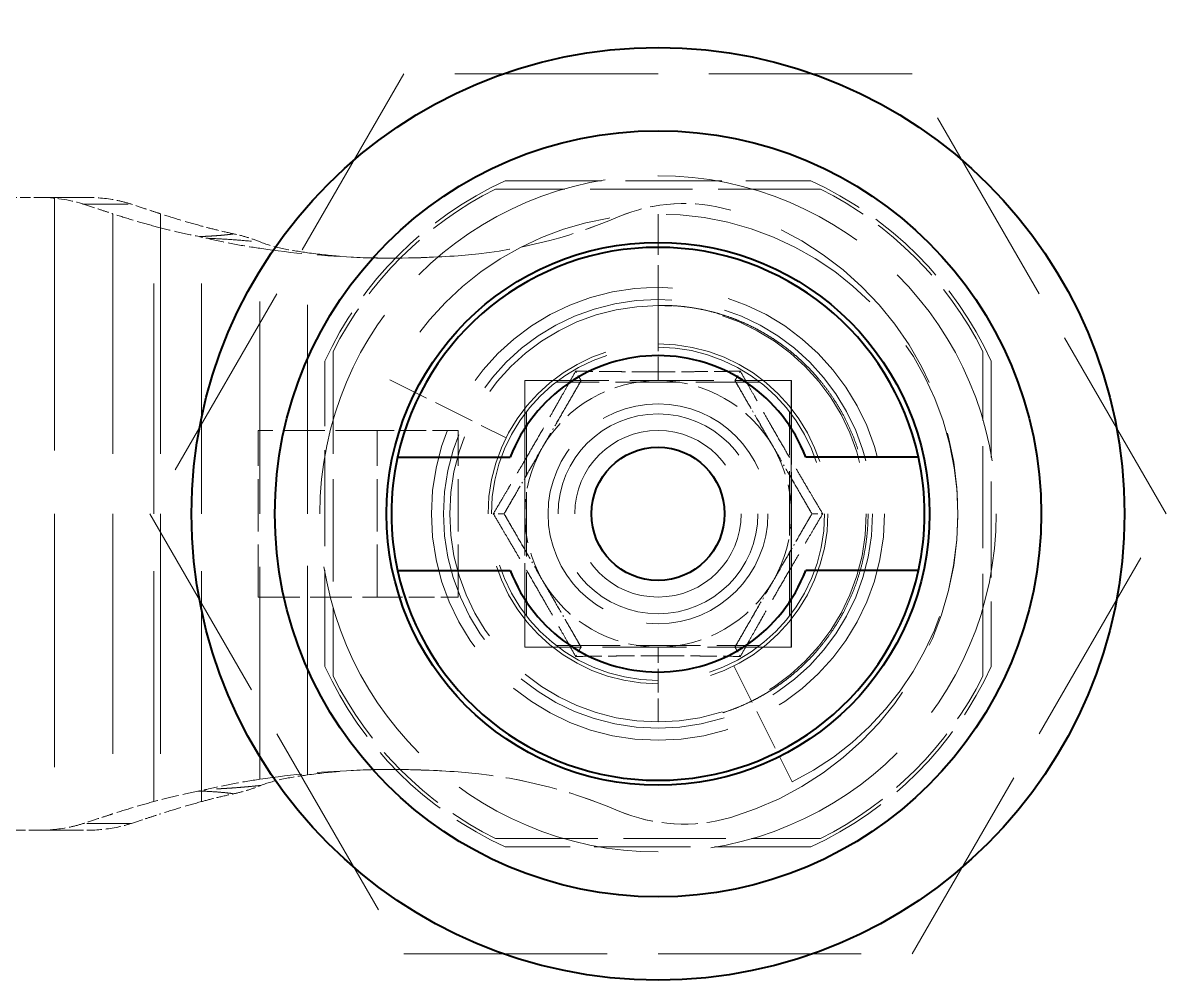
# Model space of a CAD drawing. Header units: millimetres. Extents: x 0 to 2523, y 0 to 1782.
# Drawn here: x 805.71 to 840.03, y 637.07 to 665.81 of the extents above; entities that cross this region are included whole.
import ezdxf

# ---------------------------------------------------------------- set-up
doc = ezdxf.new("R2010")
doc.units = ezdxf.units.MM
doc.header["$LTSCALE"] = 3
doc.linetypes.add('DASHED', pattern=[0.2067, 0.1654, -0.0413])
for name, color, linetype, lineweight in [('가려진 것(ISO)', 2, 'DASHED', 18), ('가려진 좁은 것(ISO)', 2, 'DASHED', 18), ('가시적인 것(ISO)', 3, 'Continuous', 40), ('기호(ISO)', 5, 'Continuous', 25)]:
    doc.layers.add(name, color=color, linetype=linetype, lineweight=lineweight)
doc.styles.add('치수 텍스트_PSTEK_POSCO', font='isocp.shx')
doc.dimstyles.new('치수_PSTEK_POSCO$7', dxfattribs={"dimscale": 3, "dimtxt": 2.5, "dimasz": 2.5, "dimexe": 1, "dimexo": 1.5, "dimgap": 1, "dimtad": 1, "dimrnd": 1e-08, "dimdsep": 46, "dimtxsty": '치수 텍스트_PSTEK_POSCO', "dimcen": 0.09, "dimdle": 10, "dimclrd": 7, "dimclre": 7, "dimclrt": 2, "dimadec": 1, "dimazin": 2, "dimtfac": 1, "dimtmove": 0, "dimatfit": 3, "dimfxl": 0, "dimtolj": 1, "dimlwd": -1, "dimlwe": -1, "dimarcsym": 0})

msp = doc.modelspace()

# ---------------------------------------------------------------- linework, layer by layer
at = {"layer": '가려진 것(ISO)', "ltscale": 12.296404}
for p, q in [((817.1516, 664.2737), (809.5266, 651.0669)), ((832.4016, 664.2737), (817.1516, 664.2737)), ((840.0266, 651.0669), (832.4016, 664.2737)), ((809.5266, 651.0669), (817.1516, 637.86)), ((832.4016, 637.86), (840.0266, 651.0669)), ((817.1516, 637.86), (832.4016, 637.86))]:
    msp.add_line(p, q, dxfattribs=at)
at = {"layer": '가려진 것(ISO)', "ltscale": 5.818844}
for p, q in [((820.194, 661.0669), (829.3591, 661.0669)), ((814.7766, 646.4843), (814.7766, 655.6494)), ((834.7766, 655.6494), (834.7766, 646.4843)), ((829.3591, 641.0669), (820.194, 641.0669))]:
    msp.add_line(p, q, dxfattribs=at)
at = {"layer": '가려진 것(ISO)', "ltscale": 0.617843}
for p, q in [((805.2306, 660.5669), (806.1978, 660.5669)), ((806.1978, 641.5669), (805.2306, 641.5669))]:
    msp.add_line(p, q, dxfattribs=at)
at = {"layer": '가려진 것(ISO)', "ltscale": 2.698401}
for p, q in [((807.633, 660.5669), (806.1978, 660.5669)), ((806.1978, 641.5669), (807.633, 641.5669))]:
    msp.add_line(p, q, dxfattribs=at)
at = {"layer": '가려진 것(ISO)', "ltscale": 6.187803}
for p, q in [((829.6497, 660.8169), (819.9034, 660.8169)), ((815.0266, 655.94), (815.0266, 646.1937)), ((834.5266, 646.1937), (834.5266, 655.94)), ((819.9034, 641.3169), (829.6497, 641.3169))]:
    msp.add_line(p, q, dxfattribs=at)
at = {"layer": '가려진 것(ISO)', "ltscale": 2.539495}
for p, q in [((825.5481, 660.3835), (825.5498, 660.3835)), ((820.7766, 655.0669), (820.7783, 655.0669)), ((820.7766, 647.0669), (820.7783, 647.0669)), ((825.5481, 641.7502), (825.5498, 641.7502))]:
    msp.add_line(p, q, dxfattribs=at)
at = {"layer": '가려진 것(ISO)', "ltscale": 2.476006}
for p, q in [((816.7261, 655.0906), (820.2146, 653.347)), ((827.0567, 646.5049), (828.8003, 643.0164))]:
    msp.add_line(p, q, dxfattribs=at)
at = {"layer": '가려진 것(ISO)', "ltscale": 5.079091}
for p, q in [((820.7766, 647.0669), (820.7766, 655.0669)), ((820.7783, 647.0669), (820.7783, 655.0669)), ((828.7766, 655.0669), (828.7766, 647.0669)), ((828.7783, 655.0669), (828.7783, 647.0669))]:
    msp.add_line(p, q, dxfattribs=at)
at = {"layer": '가려진 것(ISO)', "ltscale": 5.079092}
for p, q in [((820.7783, 655.0669), (828.7783, 655.0669)), ((828.7783, 647.0669), (820.7783, 647.0669))]:
    msp.add_line(p, q, dxfattribs=at)
at = {"layer": '가려진 것(ISO)', "ltscale": 3.892509}
for p, q in [((827.8421, 655.0169), (821.711, 655.0169)), ((820.8266, 654.1324), (820.8266, 648.0013)), ((828.7266, 648.0013), (828.7266, 654.1324)), ((821.711, 647.1169), (827.8421, 647.1169))]:
    msp.add_line(p, q, dxfattribs=at)
at = {"layer": '가려진 것(ISO)', "ltscale": 3.174394}
for p, q in [((812.7783, 648.5669), (812.7783, 653.5669)), ((818.7783, 648.5669), (818.7783, 653.5669)), ((818.7789, 648.5669), (818.7789, 653.5669))]:
    msp.add_line(p, q, dxfattribs=at)
at = {"layer": '가려진 것(ISO)', "ltscale": 2.520347}
for p, q in [((816.344, 653.5669), (812.7783, 653.5669)), ((812.7783, 648.5669), (816.344, 648.5669))]:
    msp.add_line(p, q, dxfattribs=at)
at = {"layer": '가려진 것(ISO)', "ltscale": 1.545837}
for p, q in [((818.7789, 653.5669), (816.344, 653.5669)), ((816.344, 648.5669), (818.7789, 648.5669))]:
    msp.add_line(p, q, dxfattribs=at)
at = {"layer": '가려진 것(ISO)', "ltscale": 12.855655}
msp.add_circle((824.7766, 651.0669), 10.15, dxfattribs=at)
at = {"layer": '가려진 것(ISO)', "ltscale": 13.780249}
msp.add_circle((824.7766, 651.0669), 6.8, dxfattribs=at)
at = {"layer": '가려진 것(ISO)', "ltscale": 12.918983}
msp.add_circle((824.7766, 651.0669), 5.1, dxfattribs=at)
at = {"layer": '가려진 것(ISO)', "ltscale": 12.665669}
for radius in [5, 2.5]:
    msp.add_circle((824.7766, 651.0669), radius, dxfattribs=at)
at = {"layer": '가려진 것(ISO)', "ltscale": 15.198803}
msp.add_circle((824.7766, 651.0669), 3, dxfattribs=at)
at = {"layer": '가려진 것(ISO)', "ltscale": 4.968216}
for start, end in [(114.61998, 155.38002), (24.61998, 65.38002), (204.61998, 245.38002), (294.61998, 335.38002)]:
    msp.add_arc((824.7766, 651.0669), 11, start, end, dxfattribs=at)
at = {"layer": '가려진 것(ISO)', "ltscale": 4.455295}
for start, end in [(116.55631, 153.44369), (26.55631, 63.44369), (206.55631, 243.44369), (296.55631, 333.44369)]:
    msp.add_arc((824.7766, 651.0669), 10.9, start, end, dxfattribs=at)
at = {"layer": '가려진 것(ISO)', "ltscale": 13.73512}
msp.add_arc((824.7766, 651.0669), 9, 296.55631, 153.44369, dxfattribs=at)
at = {"layer": '가려진 것(ISO)', "ltscale": 2.659358}
for start, end in [(90, 150), (30, 90), (150, 210), (330, 30), (210, 270), (270, 330)]:
    msp.add_arc((824.7766, 651.0669), 4, start, end, dxfattribs=at)
at = {"layer": '가려진 것(ISO)', "ltscale": 2.19112}
for centre, major_axis, start_param, end_param in [((825.5481, 655.3835), (-1.9645, 4.5979), 5.5929275, 6.2831853), ((825.5498, 655.3835), (1.4128, 4.7962), 0, 0.6902579), ((825.5481, 646.7502), (1.4128, -4.7962), 5.5929273, 6.2831853), ((825.5498, 646.7502), (-1.9645, -4.5979), 0, 0.690258)]:
    msp.add_ellipse(centre, major_axis=major_axis, ratio=0.9999999, start_param=start_param, end_param=end_param, dxfattribs=at)
at = {"layer": '가려진 것(ISO)', "ltscale": 13.117392}
for centre, major_axis, start_param, end_param in [((824.2766, 651.0669), (0, 9.5), 3.4280583, 5.9967197), ((824.2783, 651.0669), (0, -9.5), 0.2864657, 2.8551271)]:
    msp.add_ellipse(centre, major_axis=major_axis, ratio=0.9999999, start_param=start_param, end_param=end_param, dxfattribs=at)
at = {"layer": '가려진 것(ISO)', "ltscale": 3.154497}
for centre, major_axis, start_param, end_param in [((817.6899, 673.775), (0, -15), 0.0725483, 0.4037923), ((817.6916, 673.775), (0, -15), 0.0725482, 0.4037922), ((817.6899, 628.3587), (0, 15), 5.879393, 6.210637), ((817.6916, 628.3587), (0, 15), 5.879393, 6.2106371)]:
    msp.add_ellipse(centre, major_axis=major_axis, ratio=0.9999999, start_param=start_param, end_param=end_param, dxfattribs=at)
at = {"layer": '가려진 것(ISO)', "ltscale": 0.917555}
msp.add_open_spline([(806.1978, 660.5669), (806.6603, 660.5655), (807.1064, 660.4979), (807.5071, 660.3711), (807.5231, 660.3659), (807.539, 660.3607)], degree=3, knots=[-2.32675333, -2.32675333, -2.32675333, -2.32675333, -2.19233301, -2.19233301, -2.18674205, -2.18674205, -2.18674205, -2.18674205], dxfattribs=at)
at = {"layer": '가려진 것(ISO)', "ltscale": 0.917635}
for points, knots in [([(808.9742, 660.3607), (808.8435, 660.4035), (808.7083, 660.4407), (808.2694, 660.5351), (807.9512, 660.5654), (807.633, 660.5669)], [-2.39231706, -2.39231706, -2.39231706, -2.39231706, -2.3486929, -2.3486929, -2.25464695, -2.25464695, -2.25464695, -2.25464695]), ([(807.633, 641.5669), (807.9512, 641.5683), (808.2694, 641.5986), (808.7083, 641.693), (808.8435, 641.7303), (808.9742, 641.773)], [-3.84910613, -3.84910613, -3.84910613, -3.84910613, -3.75506018, -3.75506018, -3.71143601, -3.71143601, -3.71143601, -3.71143601])]:
    msp.add_open_spline(points, degree=3, knots=knots, dxfattribs=at)
at = {"layer": '가려진 것(ISO)', "ltscale": 0.690815}
for points, knots in [([(807.539, 660.3607), (807.6991, 660.3077), (807.8522, 660.2573), (807.998, 660.2096), (808.1153, 660.1711), (808.2279, 660.1344), (808.3356, 660.0994), (808.3617, 660.0909), (808.3875, 660.0825), (808.413, 660.0742)], [0, 0, 0, 0, 0.5, 0.5, 0.5, 0.9025059, 0.9025059, 0.9025059, 1, 1, 1, 1]), ([(808.413, 642.0595), (808.3875, 642.0512), (808.3617, 642.0428), (808.3356, 642.0343), (808.2279, 641.9993), (808.1153, 641.9626), (807.998, 641.9241), (807.8522, 641.8764), (807.6991, 641.826), (807.539, 641.7731)], [0, 0, 0, 0, 0.0974908, 0.0974908, 0.0974908, 0.5, 0.5, 0.5, 1, 1, 1, 1])]:
    msp.add_open_spline(points, degree=3, knots=knots, dxfattribs=at)
at = {"layer": '가려진 것(ISO)', "ltscale": 0.690919}
for points, knots in [([(809.8483, 660.0742), (809.8224, 660.0826), (809.7963, 660.0911), (809.7698, 660.0997), (809.6624, 660.1347), (809.5501, 660.1713), (809.4332, 660.2096), (809.2874, 660.2573), (809.1342, 660.3077), (808.9742, 660.3607)], [0, 0, 0, 0, 0.0988299, 0.0988299, 0.0988299, 0.5, 0.5, 0.5, 1, 1, 1, 1]), ([(808.9742, 641.773), (809.1344, 641.8261), (809.2875, 641.8764), (809.4333, 641.9242), (809.5503, 641.9625), (809.6625, 641.999), (809.7698, 642.034), (809.7963, 642.0426), (809.8224, 642.0511), (809.8483, 642.0595)], [0, 0, 0, 0, 0.5, 0.5, 0.5, 0.9010945, 0.9010945, 0.9010945, 1, 1, 1, 1])]:
    msp.add_open_spline(points, degree=3, knots=knots, dxfattribs=at)
at = {"layer": '가려진 것(ISO)', "ltscale": 1.037947}
for points, knots in [([(809.6422, 659.7063), (809.4365, 659.7627), (809.2311, 659.8215), (808.8214, 659.9441), (808.6169, 660.0079), (808.413, 660.0742)], [-0.16348834, -0.16348834, -0.16348834, -0.16348834, -0.08174464, -0.08174464, -0.000001, -0.000001, -0.000001, -0.000001]), ([(811.0775, 659.7063), (810.8718, 659.7626), (810.6664, 659.8215), (810.2567, 659.9441), (810.0522, 660.0079), (809.8483, 660.0742)], [-0.16348865, -0.16348865, -0.16348865, -0.16348865, -0.08174478, -0.08174478, -0.000001, -0.000001, -0.000001, -0.000001]), ([(809.6422, 642.4274), (809.4365, 642.3711), (809.2311, 642.3123), (808.8214, 642.1896), (808.6169, 642.1258), (808.413, 642.0595)], [-0.16348834, -0.16348834, -0.16348834, -0.16348834, -0.08174464, -0.08174464, -0.000001, -0.000001, -0.000001, -0.000001]), ([(811.0775, 642.4274), (810.8718, 642.3711), (810.6664, 642.3123), (810.2567, 642.1896), (810.0522, 642.1258), (809.8483, 642.0595)], [-0.16348865, -0.16348865, -0.16348865, -0.16348865, -0.08174478, -0.08174478, -0.000001, -0.000001, -0.000001, -0.000001])]:
    msp.add_open_spline(points, degree=3, knots=knots, dxfattribs=at)
at = {"layer": '가려진 것(ISO)', "ltscale": 1.033177}
for points, knots in [([(809.6422, 659.7063), (809.8444, 659.651), (810.0596, 659.5966), (810.5183, 659.4901), (810.7616, 659.4382), (811.0137, 659.389)], [-0.16282276, -0.16282276, -0.16282276, -0.16282276, -0.08246392, -0.08246392, -0.000001, -0.000001, -0.000001, -0.000001]), ([(811.0137, 642.7447), (810.7616, 642.6955), (810.5183, 642.6436), (810.0597, 642.5371), (809.8444, 642.4827), (809.6422, 642.4274)], [0.000001, 0.000001, 0.000001, 0.000001, 0.08245258, 0.08245258, 0.16282276, 0.16282276, 0.16282276, 0.16282276])]:
    msp.add_open_spline(points, degree=3, knots=knots, dxfattribs=at)
at = {"layer": '가려진 것(ISO)', "ltscale": 0.746982}
msp.add_open_spline([(812.0436, 659.4721), (811.8661, 659.5103), (811.6965, 659.5491), (811.5353, 659.5883), (811.3741, 659.6275), (811.2214, 659.667), (811.0775, 659.7063)], degree=3, knots=[0, 0, 0, 0, 0.5, 0.5, 0.5, 1, 1, 1, 1], dxfattribs=at)
at = {"layer": '가려진 것(ISO)', "ltscale": 0.156232}
for points, knots in [([(811.0137, 659.389), (811.0514, 659.3817), (811.0891, 659.3738), (811.1647, 659.3571), (811.2026, 659.3483), (811.2405, 659.339)], [0.000001, 0.000001, 0.000001, 0.000001, 0.012313333, 0.012313333, 0.024625639, 0.024625639, 0.024625639, 0.024625639]), ([(811.2405, 642.7947), (811.2026, 642.7854), (811.1647, 642.7766), (811.0891, 642.7599), (811.0514, 642.7521), (811.0137, 642.7447)], [0.000001, 0.000001, 0.000001, 0.000001, 0.01231331, 0.01231331, 0.024625646, 0.024625646, 0.024625646, 0.024625646])]:
    msp.add_open_spline(points, degree=3, knots=knots, dxfattribs=at)
at = {"layer": '가려진 것(ISO)', "ltscale": 1.041271}
for points, knots in [([(811.2405, 659.339), (811.4933, 659.2768), (811.754, 659.2217), (812.2849, 659.1219), (812.5542, 659.0773), (812.8246, 659.0372)], [-0.16423316, -0.16423316, -0.16423316, -0.16423316, -0.08209167, -0.08209167, -0.00008865, -0.00008865, -0.00008865, -0.00008865]), ([(812.8246, 643.0965), (812.5543, 643.0564), (812.2851, 643.0119), (811.7542, 642.912), (811.4934, 642.8569), (811.2405, 642.7947)], [0.00008865, 0.00008865, 0.00008865, 0.00008865, 0.0820562, 0.0820562, 0.16423317, 0.16423317, 0.16423317, 0.16423317])]:
    msp.add_open_spline(points, degree=3, knots=knots, dxfattribs=at)
at = {"layer": '가려진 것(ISO)', "ltscale": 0.580682}
msp.add_open_spline([(812.8611, 659.2206), (812.7239, 659.2759), (812.5866, 659.3244), (812.4501, 659.3662), (812.3136, 659.4081), (812.1779, 659.4433), (812.0436, 659.4721)], degree=3, knots=[0, 0, 0, 0, 0.5, 0.5, 0.5, 1, 1, 1, 1], dxfattribs=at)
at = {"layer": '가려진 것(ISO)', "ltscale": 0.923971}
for points, knots in [([(814.2599, 658.9047), (814.0035, 658.9399), (813.7476, 658.9807), (813.2611, 659.0855), (813.0468, 659.1457), (812.8611, 659.2206)], [0.000001, 0.000001, 0.000001, 0.000001, 0.07765173, 0.07765173, 0.15274647, 0.15274647, 0.15274647, 0.15274647]), ([(812.8611, 642.9132), (813.0445, 642.9871), (813.2558, 643.0467), (813.7415, 643.1521), (814.0004, 643.1934), (814.2599, 643.229)], [-0.15257167, -0.15257167, -0.15257167, -0.15257167, -0.07857682, -0.07857682, -0.000001, -0.000001, -0.000001, -0.000001])]:
    msp.add_open_spline(points, degree=3, knots=knots, dxfattribs=at)
at = {"layer": '가려진 것(ISO)', "ltscale": 3.790577}
for points in [[(818.7789, 658.8145), (817.7864, 658.7424), (816.7906, 658.7248), (814.8009, 658.7992), (813.809, 658.8911), (812.8246, 659.0372)], [(818.7789, 643.3192), (817.7864, 643.3914), (816.7906, 643.4089), (814.8009, 643.3345), (813.809, 643.2426), (812.8246, 643.0965)]]:
    msp.add_open_spline(points, degree=3, knots=[-0.59728772, -0.59728772, -0.59728772, -0.59728772, -0.29865558, -0.29865558, -0.00008864, -0.00008864, -0.00008864, -0.00008864], dxfattribs=at)
at = {"layer": '가려진 것(ISO)', "ltscale": 2.873697}
for points in [[(818.7772, 658.8145), (818.1292, 658.7674), (817.4339, 658.7468), (816.8485, 658.7431), (816.263, 658.7394), (815.7874, 658.7527), (815.2365, 658.7981), (814.9221, 658.824), (814.5833, 658.8604), (814.2599, 658.9047)], [(818.7772, 643.3192), (818.1292, 643.3663), (817.4339, 643.3869), (816.8485, 643.3906), (816.263, 643.3943), (815.7874, 643.381), (815.2365, 643.3356), (814.9221, 643.3097), (814.5833, 643.2733), (814.2599, 643.229)]]:
    msp.add_open_spline(points, degree=3, knots=[0, 0, 0, 0, 0.3890197, 0.3890197, 0.3890197, 0.7780394, 0.7780394, 0.7780394, 1, 1, 1, 1], dxfattribs=at)
at = {"layer": '가려진 것(ISO)', "ltscale": 2.94755}
for points in [[(822.4672, 655.0668), (822.3885, 654.9306), (822.3049, 654.7859), (822.2155, 654.6309), (822.126, 654.476), (822.0307, 654.3108), (821.932, 654.14), (821.8334, 653.9691), (821.7314, 653.7925), (821.6276, 653.6127), (821.5238, 653.4329), (821.4181, 653.2499), (821.3125, 653.0669), (821.2068, 652.8838), (821.1011, 652.7008), (820.9973, 652.521), (820.8935, 652.3412), (820.7916, 652.1646), (820.6929, 651.9938), (820.5943, 651.8229), (820.4989, 651.6578), (820.4095, 651.5028), (820.32, 651.3479), (820.2364, 651.2031), (820.1578, 651.0669)], [(827.086, 647.0669), (827.1646, 647.2031), (827.2482, 647.3479), (827.3377, 647.5028), (827.4271, 647.6578), (827.5225, 647.8229), (827.6211, 647.9938), (827.7198, 648.1646), (827.8217, 648.3412), (827.9255, 648.521), (828.0293, 648.7008), (828.135, 648.8838), (828.2407, 649.0669), (828.3463, 649.2499), (828.452, 649.4329), (828.5558, 649.6127), (828.6596, 649.7925), (828.7616, 649.9691), (828.8602, 650.14), (828.9589, 650.3108), (829.0542, 650.476), (829.1437, 650.6309), (829.2331, 650.7859), (829.3167, 650.9306), (829.3953, 651.0668)]]:
    msp.add_open_spline(points, degree=3, knots=[0, 0, 0, 0, 0.125, 0.125, 0.125, 0.25, 0.25, 0.25, 0.375, 0.375, 0.375, 0.5, 0.5, 0.5, 0.625, 0.625, 0.625, 0.75, 0.75, 0.75, 0.875, 0.875, 0.875, 1, 1, 1, 1], dxfattribs=at)
at = {"layer": '가려진 것(ISO)', "ltscale": 0.319888}
for points in [[(822.4672, 655.0669), (822.3843, 654.9234), (822.3013, 654.7796), (822.2181, 654.6355)], [(827.086, 647.0669), (827.1688, 647.2103), (827.2518, 647.3541), (827.335, 647.4982)]]:
    msp.add_open_spline(points, degree=3, dxfattribs=at)
at = {"layer": '가려진 것(ISO)', "ltscale": 0.356764}
for points in [[(822.4672, 655.0669), (822.4672, 655.0668), (822.4637, 655.0728), (822.4502, 655.0962), (822.4397, 655.1144), (822.4114, 655.1635), (822.3929, 655.1955), (822.352, 655.2664), (822.3296, 655.3051), (822.3056, 655.3466), (822.3051, 655.3475), (822.3047, 655.3483)], [(827.086, 647.0669), (827.086, 647.0669), (827.0894, 647.0609), (827.1029, 647.0375), (827.1134, 647.0193), (827.1417, 646.9703), (827.1602, 646.9382), (827.2012, 646.8673), (827.2235, 646.8286), (827.2475, 646.7871), (827.248, 646.7862), (827.2485, 646.7854)]]:
    msp.add_open_spline(points, degree=3, knots=[0.000007253, 0.000007253, 0.000007253, 0.000007253, 0.012182988, 0.012182988, 0.025541036, 0.025541036, 0.040859243, 0.040859243, 0.055840117, 0.055840117, 0.056151409, 0.056151409, 0.056151409, 0.056151409], dxfattribs=at)
at = {"layer": '가려진 것(ISO)', "ltscale": 0.356759}
for points, knots in [([(827.086, 655.0669), (827.086, 655.0668), (827.0894, 655.0728), (827.1029, 655.0962), (827.1134, 655.1144), (827.1417, 655.1635), (827.1602, 655.1955), (827.2012, 655.2664), (827.2235, 655.3051), (827.2475, 655.3466), (827.248, 655.3475), (827.2485, 655.3483)], [-0.056046369, -0.056046369, -0.056046369, -0.056046369, -0.043826559, -0.043826559, -0.030415995, -0.030415995, -0.015038694, -0.015038694, 0, 0, 0.000312487, 0.000312487, 0.000312487, 0.000312487]), ([(822.4672, 647.0669), (822.4672, 647.0669), (822.4637, 647.0609), (822.4502, 647.0376), (822.4397, 647.0193), (822.4114, 646.9703), (822.3929, 646.9382), (822.352, 646.8673), (822.3296, 646.8286), (822.3056, 646.7871), (822.3051, 646.7862), (822.3047, 646.7854)], [-0.056046371, -0.056046371, -0.056046371, -0.056046371, -0.043826559, -0.043826559, -0.030415995, -0.030415995, -0.015038694, -0.015038694, 0, 0, 0.000312487, 0.000312487, 0.000312487, 0.000312487])]:
    msp.add_open_spline(points, degree=3, knots=knots, dxfattribs=at)
at = {"layer": '가려진 것(ISO)', "ltscale": 0.319816}
for points in [[(827.335, 654.6356), (827.2518, 654.7797), (827.1688, 654.9234), (827.086, 655.0669)], [(822.2182, 647.4981), (822.3014, 647.354), (822.3844, 647.2103), (822.4672, 647.0669)]]:
    msp.add_open_spline(points, degree=3, dxfattribs=at)
at = {"layer": '가려진 것(ISO)', "ltscale": 2.947551}
for points in [[(829.3953, 651.0669), (829.3167, 651.2031), (829.2331, 651.3479), (829.1437, 651.5028), (829.0542, 651.6578), (828.9589, 651.8229), (828.8602, 651.9938), (828.7616, 652.1646), (828.6596, 652.3412), (828.5558, 652.521), (828.452, 652.7008), (828.3463, 652.8838), (828.2407, 653.0669), (828.135, 653.2499), (828.0293, 653.4329), (827.9255, 653.6127), (827.8217, 653.7925), (827.7198, 653.9691), (827.6211, 654.14), (827.5225, 654.3108), (827.4271, 654.476), (827.3377, 654.6309), (827.2482, 654.7859), (827.1646, 654.9306), (827.086, 655.0668)], [(820.1578, 651.0668), (820.2364, 650.9306), (820.32, 650.7859), (820.4095, 650.6309), (820.4989, 650.476), (820.5943, 650.3108), (820.6929, 650.14), (820.7916, 649.9691), (820.8935, 649.7925), (820.9973, 649.6127), (821.1011, 649.4329), (821.2068, 649.2499), (821.3125, 649.0669), (821.4181, 648.8838), (821.5238, 648.7008), (821.6276, 648.521), (821.7314, 648.3412), (821.8334, 648.1646), (821.932, 647.9938), (822.0307, 647.8229), (822.126, 647.6578), (822.2155, 647.5028), (822.3049, 647.3479), (822.3885, 647.2031), (822.4672, 647.0669)]]:
    msp.add_open_spline(points, degree=3, knots=[0, 0, 0, 0, 0.125, 0.125, 0.125, 0.25, 0.25, 0.25, 0.375, 0.375, 0.375, 0.5, 0.5, 0.5, 0.625, 0.625, 0.625, 0.75, 0.75, 0.75, 0.875, 0.875, 0.875, 1, 1, 1, 1], dxfattribs=at)
at = {"layer": '가려진 것(ISO)', "ltscale": 0.413316}
for points in [[(821.9399, 654.1537), (821.832, 653.9667), (821.7237, 653.7791), (821.6153, 653.5914)], [(827.6132, 647.98), (827.7212, 648.1671), (827.8294, 648.3546), (827.9378, 648.5423)]]:
    msp.add_open_spline(points, degree=3, dxfattribs=at)
at = {"layer": '가려진 것(ISO)', "ltscale": 0.413627}
for points in [[(827.9379, 653.5912), (827.8295, 653.7791), (827.7211, 653.9668), (827.613, 654.1539)], [(821.6152, 648.5425), (821.7237, 648.3546), (821.832, 648.1669), (821.9401, 647.9798)]]:
    msp.add_open_spline(points, degree=3, dxfattribs=at)
at = {"layer": '가려진 것(ISO)', "ltscale": 0.410559}
for points in [[(821.0087, 652.5407), (820.901, 652.3542), (820.7935, 652.1679), (820.6862, 651.9821)], [(828.5445, 649.5931), (828.6521, 649.7795), (828.7597, 649.9658), (828.8669, 650.1516)]]:
    msp.add_open_spline(points, degree=3, dxfattribs=at)
at = {"layer": '가려진 것(ISO)', "ltscale": 0.41055}
for points in [[(828.8669, 651.9821), (828.7597, 652.1679), (828.6521, 652.3542), (828.5445, 652.5407)], [(820.6862, 650.1516), (820.7935, 649.9658), (820.901, 649.7795), (821.0087, 649.5931)]]:
    msp.add_open_spline(points, degree=3, dxfattribs=at)
at = {"layer": '가려진 것(ISO)', "ltscale": 0.320456}
for points in [[(820.4073, 651.499), (820.3239, 651.3546), (820.2407, 651.2106), (820.1578, 651.0669)], [(829.3954, 651.0669), (829.3124, 651.2106), (829.2292, 651.3546), (829.1459, 651.499)], [(820.1578, 651.0669), (820.2407, 650.9232), (820.3239, 650.7791), (820.4073, 650.6347)], [(829.1459, 650.6347), (829.2292, 650.7791), (829.3124, 650.9232), (829.3954, 651.0669)]]:
    msp.add_open_spline(points, degree=3, dxfattribs=at)
at = {"layer": '가려진 것(ISO)', "ltscale": 0.356819}
for points, knots in [([(820.1578, 651.0669), (820.1578, 651.0669), (820.1509, 651.0669), (820.124, 651.0669), (820.1029, 651.0669), (820.0462, 651.0669), (820.0093, 651.0669), (819.9274, 651.0669), (819.8827, 651.0669), (819.8347, 651.0669), (819.8337, 651.0669), (819.8327, 651.0669)], [-0.056055776, -0.056055776, -0.056055776, -0.056055776, -0.043849048, -0.043849048, -0.030415241, -0.030415241, -0.015046721, -0.015046721, 0, 0, 0.000314742, 0.000314742, 0.000314742, 0.000314742]), ([(829.3954, 651.0669), (829.3953, 651.0669), (829.4022, 651.0669), (829.4291, 651.0669), (829.4503, 651.0669), (829.5069, 651.0669), (829.5439, 651.0669), (829.6257, 651.0669), (829.6704, 651.0669), (829.7184, 651.0669), (829.7194, 651.0669), (829.7204, 651.0669)], [-0.056055727, -0.056055727, -0.056055727, -0.056055727, -0.043846592, -0.043846592, -0.030415241, -0.030415241, -0.015046721, -0.015046721, 0, 0, 0.000314742, 0.000314742, 0.000314742, 0.000314742])]:
    msp.add_open_spline(points, degree=3, knots=knots, dxfattribs=at)
at = {"layer": '가려진 것(ISO)', "ltscale": 0.580681}
msp.add_open_spline([(812.0436, 642.6616), (812.1774, 642.6903), (812.3129, 642.7254), (812.4493, 642.7673), (812.5858, 642.8091), (812.7233, 642.8576), (812.8611, 642.9132)], degree=3, knots=[0, 0, 0, 0, 0.5, 0.5, 0.5, 1, 1, 1, 1], dxfattribs=at)
at = {"layer": '가려진 것(ISO)', "ltscale": 0.746983}
msp.add_open_spline([(811.0775, 642.4274), (811.2213, 642.4667), (811.374, 642.5062), (811.5352, 642.5454), (811.6963, 642.5846), (811.866, 642.6234), (812.0436, 642.6616)], degree=3, knots=[0, 0, 0, 0, 0.5, 0.5, 0.5, 1, 1, 1, 1], dxfattribs=at)
at = {"layer": '가려진 것(ISO)', "ltscale": 0.917664}
msp.add_open_spline([(807.539, 641.7731), (807.4083, 641.7303), (807.2731, 641.693), (806.8342, 641.5986), (806.5159, 641.5683), (806.1978, 641.5669)], degree=3, knots=[3.71149206, 3.71149206, 3.71149206, 3.71149206, 3.75511823, 3.75511823, 3.84916664, 3.84916664, 3.84916664, 3.84916664], dxfattribs=at)
at = {"layer": '가려진 좁은 것(ISO)', "ltscale": 15.320109}
msp.add_line((806.6659, 660.5669), (806.6659, 641.5669), dxfattribs=at)
at = {"layer": '가려진 좁은 것(ISO)', "ltscale": 2.698427}
for p, q in [((807.539, 660.3607), (808.9742, 660.3607)), ((808.9742, 641.773), (807.539, 641.7731))]:
    msp.add_line(p, q, dxfattribs=at)
at = {"layer": '가려진 좁은 것(ISO)', "ltscale": 2.539495}
for p, q in [((826.9609, 660.1797), (826.9626, 660.1797)), ((823.5836, 659.9814), (823.5853, 659.9814)), ((818.7789, 658.8145), (818.7772, 658.8145)), ((818.7789, 643.3192), (818.7772, 643.3192)), ((823.5836, 642.1524), (823.5853, 642.1524)), ((826.9609, 641.954), (826.9626, 641.954))]:
    msp.add_line(p, q, dxfattribs=at)
at = {"layer": '가려진 좁은 것(ISO)', "ltscale": 14.52563}
msp.add_line((808.413, 660.0742), (808.413, 642.0595), dxfattribs=at)
at = {"layer": '가려진 좁은 것(ISO)', "ltscale": 14.525633}
msp.add_line((809.8483, 660.0742), (809.8483, 642.0595), dxfattribs=at)
at = {"layer": '가려진 좁은 것(ISO)', "ltscale": 2.476006}
msp.add_line((824.7774, 660.0669), (824.7774, 656.1669), dxfattribs=at)
at = {"layer": '가려진 좁은 것(ISO)', "ltscale": 13.932405}
msp.add_line((809.6422, 642.4274), (809.6422, 659.7063), dxfattribs=at)
at = {"layer": '가려진 좁은 것(ISO)', "ltscale": 13.932404}
msp.add_line((811.0775, 642.4274), (811.0775, 659.7063), dxfattribs=at)
at = {"layer": '가려진 좁은 것(ISO)', "ltscale": 12.853303}
msp.add_line((812.8246, 643.0965), (812.8246, 659.0372), dxfattribs=at)
at = {"layer": '가려진 좁은 것(ISO)', "ltscale": 12.639679}
msp.add_line((814.2599, 643.229), (814.2599, 658.9047), dxfattribs=at)
at = {"layer": '가려진 좁은 것(ISO)', "ltscale": 1.428422}
for p, q in [((824.7766, 655.0669), (824.7766, 657.3169)), ((824.7766, 644.8169), (824.7766, 647.0669))]:
    msp.add_line(p, q, dxfattribs=at)
at = {"layer": '가려진 좁은 것(ISO)', "ltscale": 0.31017}
for p, q in [((824.7766, 655.3301), (824.7766, 655.0669)), ((824.7766, 646.8037), (824.7766, 647.0669))]:
    msp.add_line(p, q, dxfattribs=at)
at = {"layer": '가려진 좁은 것(ISO)', "ltscale": 5.079091}
msp.add_line((828.7766, 647.0669), (828.7766, 655.0669), dxfattribs=at)
at = {"layer": '가려진 좁은 것(ISO)', "ltscale": 0.12796}
for p, q in [((820.7783, 654.0691), (820.7782, 654.069)), ((820.7782, 648.0647), (820.7783, 648.0646))]:
    msp.add_line(p, q, dxfattribs=at)
at = {"layer": '가려진 좁은 것(ISO)', "ltscale": 3.812028}
msp.add_line((820.7782, 654.069), (820.7782, 648.0647), dxfattribs=at)
at = {"layer": '가려진 좁은 것(ISO)', "ltscale": 3.806553}
msp.add_line((828.7782, 648.069), (828.7782, 654.0647), dxfattribs=at)
at = {"layer": '가려진 좁은 것(ISO)', "ltscale": 0.125799}
for p, q in [((828.7782, 654.0647), (828.7783, 654.0646)), ((828.7783, 648.0691), (828.7782, 648.069))]:
    msp.add_line(p, q, dxfattribs=at)
at = {"layer": '가려진 좁은 것(ISO)', "ltscale": 3.174394}
msp.add_line((816.344, 648.5669), (816.344, 653.5669), dxfattribs=at)
at = {"layer": '가려진 좁은 것(ISO)', "ltscale": 13.046878}
msp.add_circle((824.7766, 651.0669), 6.4381, dxfattribs=at)
at = {"layer": '가려진 좁은 것(ISO)', "ltscale": 12.665669}
msp.add_circle((824.7766, 651.0669), 6.25, dxfattribs=at)
at = {"layer": '가려진 좁은 것(ISO)', "ltscale": 11.145789}
msp.add_circle((824.7766, 651.0669), 3.3, dxfattribs=at)
at = {"layer": '가려진 좁은 것(ISO)', "ltscale": 2.734044}
for points, knots in [([(812.0436, 659.4721), (812.0218, 659.4687), (811.9993, 659.4654), (811.9762, 659.4622), (811.9339, 659.4563), (811.8896, 659.4507), (811.8432, 659.4455), (811.8149, 659.4423), (811.786, 659.4392), (811.7562, 659.4362), (811.7432, 659.435), (811.7301, 659.4337), (811.7168, 659.4324), (811.6784, 659.4288), (811.6389, 659.4254), (811.5981, 659.4222), (811.5619, 659.4193), (811.5248, 659.4166), (811.4868, 659.414), (811.462, 659.4123), (811.4368, 659.4106), (811.4113, 659.409), (811.402, 659.4084), (811.3926, 659.4078), (811.3832, 659.4073), (811.3516, 659.4054), (811.3196, 659.4035), (811.2869, 659.4018), (811.2577, 659.4002), (811.2281, 659.3987), (811.198, 659.3972), (811.171, 659.3959), (811.1436, 659.3946), (811.1159, 659.3934), (811.091, 659.3922), (811.0657, 659.3911), (811.0402, 659.3901), (811.0314, 659.3897), (811.0226, 659.3894), (811.0137, 659.389)], [0, 0, 0, 0, 0.0844545, 0.0844545, 0.0844545, 0.2392845, 0.2392845, 0.2392845, 0.3333333, 0.3333333, 0.3333333, 0.3743632, 0.3743632, 0.3743632, 0.4929223, 0.4929223, 0.4929223, 0.5980553, 0.5980553, 0.5980553, 0.6666667, 0.6666667, 0.6666667, 0.6917173, 0.6917173, 0.6917173, 0.7754928, 0.7754928, 0.7754928, 0.8505712, 0.8505712, 0.8505712, 0.9180518, 0.9180518, 0.9180518, 0.9789633, 0.9789633, 0.9789633, 1, 1, 1, 1]), ([(811.0137, 642.7447), (811.1542, 642.7391), (811.2871, 642.7325), (811.4112, 642.7247), (811.5352, 642.7169), (811.6505, 642.708), (811.756, 642.6975), (811.8615, 642.687), (811.9572, 642.6751), (812.0436, 642.6616)], [0, 0, 0, 0, 0.3333333, 0.3333333, 0.3333333, 0.6666667, 0.6666667, 0.6666667, 1, 1, 1, 1])]:
    msp.add_open_spline(points, degree=3, knots=knots, dxfattribs=at)
at = {"layer": '가려진 좁은 것(ISO)', "ltscale": 2.707696}
for points, knots in [([(811.2405, 659.339), (811.4332, 659.3311), (811.6249, 659.3215), (811.8126, 659.3098), (812.0004, 659.2982), (812.1842, 659.2844), (812.3603, 659.2691), (812.5364, 659.2539), (812.7047, 659.2372), (812.8611, 659.2206)], [0, 0, 0, 0, 0.3333333, 0.3333333, 0.3333333, 0.6666667, 0.6666667, 0.6666667, 1, 1, 1, 1]), ([(812.8611, 642.9132), (812.8361, 642.9105), (812.8108, 642.9078), (812.7852, 642.9052), (812.726, 642.899), (812.6652, 642.8929), (812.6031, 642.8869), (812.5418, 642.8809), (812.4792, 642.8751), (812.4155, 642.8694), (812.3972, 642.8678), (812.3788, 642.8662), (812.3603, 642.8646), (812.3154, 642.8607), (812.2701, 642.8569), (812.2243, 642.8532), (812.1627, 642.8483), (812.1003, 642.8435), (812.0373, 642.839), (811.9812, 642.8349), (811.9245, 642.8311), (811.8675, 642.8274), (811.8493, 642.8262), (811.831, 642.825), (811.8127, 642.8239), (811.7813, 642.822), (811.7499, 642.8201), (811.7183, 642.8182), (811.6745, 642.8157), (811.6305, 642.8132), (811.5863, 642.8109), (811.5472, 642.8088), (811.5079, 642.8068), (811.4686, 642.8049), (811.4336, 642.8032), (811.3985, 642.8016), (811.3633, 642.8), (811.3318, 642.7986), (811.3003, 642.7972), (811.2688, 642.7959), (811.2594, 642.7955), (811.2499, 642.7951), (811.2405, 642.7947)], [0, 0, 0, 0, 0.0532858, 0.0532858, 0.0532858, 0.1766136, 0.1766136, 0.1766136, 0.2983371, 0.2983371, 0.2983371, 0.3333333, 0.3333333, 0.3333333, 0.4182823, 0.4182823, 0.4182823, 0.5324802, 0.5324802, 0.5324802, 0.6341594, 0.6341594, 0.6341594, 0.6666667, 0.6666667, 0.6666667, 0.7223421, 0.7223421, 0.7223421, 0.7996501, 0.7996501, 0.7996501, 0.8681126, 0.8681126, 0.8681126, 0.9291059, 0.9291059, 0.9291059, 0.9836748, 0.9836748, 0.9836748, 1, 1, 1, 1])]:
    msp.add_open_spline(points, degree=3, knots=knots, dxfattribs=at)
at = {"layer": '가려진 좁은 것(ISO)', "ltscale": 0.001011}
msp.add_open_spline([(820.6646, 659.0726), (820.6646, 659.0726), (820.6646, 659.0726), (820.6646, 659.0726)], degree=3, dxfattribs=at)
at = {"layer": '가려진 좁은 것(ISO)', "ltscale": 15.938072}
msp.add_open_spline([(824.7766, 657.3169), (824.7766, 657.3169), (824.7766, 657.3169), (824.7766, 657.317), (824.7766, 657.317), (824.7767, 657.3171), (824.7768, 657.3172), (824.7771, 657.3174), (824.7775, 657.3175), (824.7782, 657.3177), (824.7786, 657.3178), (824.781, 657.3184), (824.7832, 657.3186), (824.7877, 657.3191), (824.7901, 657.3194), (824.7971, 657.3199), (824.8017, 657.3203), (824.8203, 657.3213), (824.8349, 657.3219), (824.8646, 657.3227), (824.8797, 657.323), (824.9257, 657.3236), (824.9571, 657.3236), (825.0511, 657.3226), (825.1139, 657.3206), (825.2645, 657.3137), (825.3626, 657.3068), (825.5627, 657.2874), (825.6648, 657.2749), (825.8683, 657.2446), (825.9696, 657.2268), (826.1668, 657.1873), (826.2627, 657.1655), (826.4361, 657.122), (826.52, 657.0992), (826.6897, 657.0489), (826.7755, 657.0216), (826.9474, 656.9624), (827.0337, 656.9306), (827.2056, 656.8628), (827.2913, 656.8268), (827.4609, 656.751), (827.5448, 656.7112), (827.71, 656.6284), (827.7912, 656.5853), (827.9501, 656.4967), (828.0276, 656.4511), (828.1783, 656.3582), (828.2514, 656.311), (828.3779, 656.2255), (828.4347, 656.1858), (828.5489, 656.1031), (828.6063, 656.06), (828.7207, 655.971), (828.7778, 655.9249), (828.8908, 655.8303), (828.9468, 655.7818), (829.0571, 655.6827), (829.1113, 655.6322), (829.2174, 655.5299), (829.2692, 655.478), (829.37, 655.3738), (829.4189, 655.3213), (829.5134, 655.2166), (829.5589, 655.1644), (829.6665, 655.0368), (829.7318, 654.9557), (829.8609, 654.7864), (829.9247, 654.6981), (830.0476, 654.5184), (830.1067, 654.4269), (830.2177, 654.2451), (830.2695, 654.1548), (830.3759, 653.9594), (830.433, 653.8469), (830.5417, 653.6151), (830.5933, 653.4957), (830.6898, 653.2516), (830.7347, 653.1268), (830.8167, 652.8734), (830.8539, 652.7448), (830.9199, 652.4855), (830.9487, 652.3548), (830.9978, 652.093), (831.0181, 651.9619), (831.0501, 651.7014), (831.0618, 651.5718), (831.0772, 651.3163), (831.0808, 651.1902), (831.0808, 651.0669), (831.0808, 650.9435), (831.0772, 650.8175), (831.0618, 650.5619), (831.0501, 650.4324), (831.0181, 650.1718), (830.9978, 650.0407), (830.9487, 649.7789), (830.9199, 649.6482), (830.8539, 649.3889), (830.8167, 649.2603), (830.7347, 649.0069), (830.6898, 648.8822), (830.5933, 648.638), (830.5417, 648.5186), (830.433, 648.2868), (830.3759, 648.1744), (830.2695, 647.9789), (830.2177, 647.8886), (830.1067, 647.7069), (830.0476, 647.6153), (829.9247, 647.4356), (829.8609, 647.3473), (829.7318, 647.178), (829.6665, 647.0969), (829.5589, 646.9693), (829.5134, 646.9171), (829.4189, 646.8124), (829.37, 646.76), (829.2692, 646.6557), (829.2174, 646.6038), (829.1113, 646.5015), (829.0571, 646.451), (828.9468, 646.3519), (828.8908, 646.3034), (828.7778, 646.2088), (828.7207, 646.1628), (828.6063, 646.0737), (828.5489, 646.0306), (828.4347, 645.9479), (828.3779, 645.9082), (828.2514, 645.8228), (828.1783, 645.7755), (828.0276, 645.6827), (827.9501, 645.6371), (827.7912, 645.5484), (827.71, 645.5053), (827.5448, 645.4225), (827.4609, 645.3827), (827.2913, 645.3069), (827.2056, 645.2709), (827.0337, 645.2031), (826.9474, 645.1713), (826.7755, 645.1122), (826.6897, 645.0848), (826.52, 645.0346), (826.4361, 645.0117), (826.2627, 644.9682), (826.1668, 644.9464), (825.9696, 644.9069), (825.8683, 644.8891), (825.6648, 644.8588), (825.5627, 644.8463), (825.3626, 644.8269), (825.2645, 644.82), (825.1139, 644.8131), (825.0511, 644.8111), (824.9571, 644.8102), (824.9257, 644.8102), (824.8797, 644.8107), (824.8646, 644.811), (824.8349, 644.8119), (824.8203, 644.8124), (824.8017, 644.8135), (824.7971, 644.8138), (824.7901, 644.8144), (824.7877, 644.8146), (824.7832, 644.8151), (824.781, 644.8154), (824.7786, 644.8159), (824.7782, 644.816), (824.7775, 644.8162), (824.7771, 644.8163), (824.7768, 644.8166), (824.7767, 644.8166), (824.7766, 644.8167), (824.7766, 644.8168), (824.7766, 644.8168), (824.7766, 644.8168), (824.7766, 644.8169)], degree=3, knots=[2.7682585, 2.7682585, 2.7682585, 2.7682585, 2.7682654, 2.7682654, 2.7682736, 2.7682736, 2.768302, 2.768302, 2.768405, 2.768405, 2.7685079, 2.7685079, 2.7691488, 2.7691488, 2.7697897, 2.7697897, 2.7710714, 2.7710714, 2.7753516, 2.7753516, 2.7796319, 2.7796319, 2.7881924, 2.7881924, 2.8053134, 2.8053134, 2.8334237, 2.8334237, 2.861534, 2.861534, 2.8896444, 2.8896444, 2.9177547, 2.9177547, 2.9432586, 2.9432586, 2.9687626, 2.9687626, 2.9942666, 2.9942666, 3.0197705, 3.0197705, 3.0452745, 3.0452745, 3.0707784, 3.0707784, 3.0962824, 3.0962824, 3.1217864, 3.1217864, 3.142083, 3.142083, 3.1623796, 3.1623796, 3.1826762, 3.1826762, 3.2029728, 3.2029728, 3.2232694, 3.2232694, 3.243566, 3.243566, 3.2638626, 3.2638626, 3.2841593, 3.2841593, 3.3139229, 3.3139229, 3.3436866, 3.3436866, 3.3734502, 3.3734502, 3.4032139, 3.4032139, 3.4402162, 3.4402162, 3.4772185, 3.4772185, 3.5142208, 3.5142208, 3.5512231, 3.5512231, 3.5882254, 3.5882254, 3.6252277, 3.6252277, 3.66223, 3.66223, 3.6992323, 3.6992323, 3.6992323, 3.7362346, 3.7362346, 3.7732369, 3.7732369, 3.8102392, 3.8102392, 3.8472415, 3.8472415, 3.8842438, 3.8842438, 3.9212461, 3.9212461, 3.9582484, 3.9582484, 3.9952507, 3.9952507, 4.0250143, 4.0250143, 4.054778, 4.054778, 4.0845417, 4.0845417, 4.1143053, 4.1143053, 4.1346019, 4.1346019, 4.1548985, 4.1548985, 4.1751951, 4.1751951, 4.1954918, 4.1954918, 4.2157884, 4.2157884, 4.236085, 4.236085, 4.2563816, 4.2563816, 4.2766782, 4.2766782, 4.3021822, 4.3021822, 4.3276861, 4.3276861, 4.3531901, 4.3531901, 4.378694, 4.378694, 4.404198, 4.404198, 4.429702, 4.429702, 4.4552059, 4.4552059, 4.4807099, 4.4807099, 4.5088202, 4.5088202, 4.5369305, 4.5369305, 4.5650409, 4.5650409, 4.5931512, 4.5931512, 4.6102722, 4.6102722, 4.6188327, 4.6188327, 4.6231129, 4.6231129, 4.6273932, 4.6273932, 4.6286749, 4.6286749, 4.6293158, 4.6293158, 4.6299566, 4.6299566, 4.6300596, 4.6300596, 4.6301625, 4.6301625, 4.6301909, 4.6301909, 4.6301992, 4.6301992, 4.6302061, 4.6302061, 4.6302061, 4.6302061], dxfattribs=at)
at = {"layer": '가려진 좁은 것(ISO)', "ltscale": 3.159124}
for points, knots in [([(822.3046, 655.3484), (822.2392, 655.2318), (822.1692, 655.1073), (822.0941, 654.9737), (822.0794, 654.9477), (822.0646, 654.9213), (822.0495, 654.8945), (821.9963, 654.8), (821.9405, 654.7011), (821.8828, 654.5988), (821.8405, 654.5237), (821.797, 654.4468), (821.7528, 654.3685), (821.7148, 654.3014), (821.6761, 654.2332), (821.637, 654.1642), (821.5684, 654.0433), (821.4982, 653.9199), (821.4269, 653.7949), (821.4071, 653.7603), (821.3873, 653.7256), (821.3674, 653.6907), (821.2743, 653.528), (821.1796, 653.3631), (821.0845, 653.1985), (820.9895, 653.0338), (820.894, 652.8693), (820.7996, 652.7074), (820.7794, 652.6727), (820.7593, 652.6382), (820.7392, 652.6037), (820.6666, 652.4795), (820.5948, 652.357), (820.5244, 652.2372), (820.4842, 652.1688), (820.4445, 652.1012), (820.4053, 652.0347), (820.3597, 651.9573), (820.3148, 651.8812), (820.271, 651.807), (820.2113, 651.7058), (820.1534, 651.6081), (820.0982, 651.5147), (820.0825, 651.4883), (820.0671, 651.4623), (820.0519, 651.4365), (819.9738, 651.3047), (819.9009, 651.1818), (819.8327, 651.0669)], [0.00000232, 0.00000232, 0.00000232, 0.00000232, 0.10460482, 0.10460482, 0.10460482, 0.125, 0.125, 0.125, 0.19708955, 0.19708955, 0.19708955, 0.25, 0.25, 0.25, 0.29543023, 0.29543023, 0.29543023, 0.375, 0.375, 0.375, 0.39704146, 0.39704146, 0.39704146, 0.5, 0.5, 0.5, 0.60295854, 0.60295854, 0.60295854, 0.625, 0.625, 0.625, 0.70456977, 0.70456977, 0.70456977, 0.75, 0.75, 0.75, 0.80291045, 0.80291045, 0.80291045, 0.875, 0.875, 0.875, 0.89539518, 0.89539518, 0.89539518, 0.99999751, 0.99999751, 0.99999751, 0.99999751]), ([(829.7204, 651.0669), (829.6522, 651.1818), (829.5794, 651.3047), (829.5013, 651.4365), (829.486, 651.4623), (829.4706, 651.4883), (829.455, 651.5147), (829.3997, 651.6081), (829.3419, 651.7058), (829.2822, 651.807), (829.2383, 651.8812), (829.1934, 651.9573), (829.1478, 652.0347), (829.1086, 652.1012), (829.0689, 652.1688), (829.0287, 652.2372), (828.9583, 652.357), (828.8865, 652.4795), (828.814, 652.6037), (828.7939, 652.6382), (828.7737, 652.6727), (828.7535, 652.7074), (828.6591, 652.8693), (828.5637, 653.0338), (828.4686, 653.1985), (828.3735, 653.3631), (828.2788, 653.528), (828.1858, 653.6907), (828.1659, 653.7256), (828.146, 653.7603), (828.1262, 653.7949), (828.0549, 653.9199), (827.9847, 654.0433), (827.9162, 654.1642), (827.877, 654.2332), (827.8384, 654.3014), (827.8004, 654.3685), (827.7561, 654.4468), (827.7127, 654.5237), (827.6703, 654.5988), (827.6126, 654.7011), (827.5568, 654.8), (827.5036, 654.8945), (827.4886, 654.9213), (827.4737, 654.9477), (827.4591, 654.9737), (827.3839, 655.1073), (827.314, 655.2318), (827.2485, 655.3484)], [0.00000249, 0.00000249, 0.00000249, 0.00000249, 0.10460482, 0.10460482, 0.10460482, 0.125, 0.125, 0.125, 0.19708955, 0.19708955, 0.19708955, 0.25, 0.25, 0.25, 0.29543023, 0.29543023, 0.29543023, 0.375, 0.375, 0.375, 0.39704146, 0.39704146, 0.39704146, 0.5, 0.5, 0.5, 0.60295854, 0.60295854, 0.60295854, 0.625, 0.625, 0.625, 0.70456977, 0.70456977, 0.70456977, 0.75, 0.75, 0.75, 0.80291045, 0.80291045, 0.80291045, 0.875, 0.875, 0.875, 0.89539518, 0.89539518, 0.89539518, 0.99999769, 0.99999769, 0.99999769, 0.99999769]), ([(819.8327, 651.0669), (819.9009, 650.9519), (819.9738, 650.8291), (820.0519, 650.6972), (820.0671, 650.6715), (820.0825, 650.6454), (820.0982, 650.619), (820.1534, 650.5256), (820.2113, 650.4279), (820.271, 650.3268), (820.3148, 650.2525), (820.3597, 650.1765), (820.4053, 650.099), (820.4445, 650.0325), (820.4842, 649.965), (820.5244, 649.8965), (820.5948, 649.7767), (820.6666, 649.6542), (820.7392, 649.53), (820.7593, 649.4956), (820.7794, 649.461), (820.7996, 649.4263), (820.894, 649.2644), (820.9895, 649.0999), (821.0845, 648.9353), (821.1796, 648.7706), (821.2743, 648.6057), (821.3674, 648.443), (821.3873, 648.4082), (821.4071, 648.3734), (821.4269, 648.3388), (821.4982, 648.2138), (821.5684, 648.0904), (821.637, 647.9696), (821.6761, 647.9005), (821.7148, 647.8323), (821.7528, 647.7652), (821.797, 647.6869), (821.8405, 647.61), (821.8828, 647.535), (821.9405, 647.4327), (821.9963, 647.3337), (822.0495, 647.2392), (822.0646, 647.2124), (822.0794, 647.186), (822.0941, 647.16), (822.1692, 647.0264), (822.2392, 646.9019), (822.3046, 646.7853)], [0.00000249, 0.00000249, 0.00000249, 0.00000249, 0.10460482, 0.10460482, 0.10460482, 0.125, 0.125, 0.125, 0.19708955, 0.19708955, 0.19708955, 0.25, 0.25, 0.25, 0.29543023, 0.29543023, 0.29543023, 0.375, 0.375, 0.375, 0.39704146, 0.39704146, 0.39704146, 0.5, 0.5, 0.5, 0.60295854, 0.60295854, 0.60295854, 0.625, 0.625, 0.625, 0.70456977, 0.70456977, 0.70456977, 0.75, 0.75, 0.75, 0.80291045, 0.80291045, 0.80291045, 0.875, 0.875, 0.875, 0.89539518, 0.89539518, 0.89539518, 0.99999769, 0.99999769, 0.99999769, 0.99999769]), ([(827.2485, 646.7853), (827.314, 646.9019), (827.3839, 647.0264), (827.4591, 647.16), (827.4737, 647.186), (827.4886, 647.2124), (827.5036, 647.2392), (827.5568, 647.3337), (827.6126, 647.4327), (827.6703, 647.535), (827.7127, 647.61), (827.7561, 647.6869), (827.8004, 647.7652), (827.8384, 647.8323), (827.877, 647.9005), (827.9162, 647.9696), (827.9847, 648.0904), (828.0549, 648.2138), (828.1262, 648.3388), (828.146, 648.3734), (828.1659, 648.4082), (828.1858, 648.443), (828.2788, 648.6057), (828.3735, 648.7706), (828.4686, 648.9353), (828.5637, 649.0999), (828.6591, 649.2644), (828.7535, 649.4263), (828.7737, 649.461), (828.7939, 649.4956), (828.814, 649.53), (828.8865, 649.6542), (828.9583, 649.7767), (829.0287, 649.8965), (829.0689, 649.965), (829.1086, 650.0325), (829.1478, 650.099), (829.1934, 650.1765), (829.2383, 650.2525), (829.2822, 650.3268), (829.3419, 650.4279), (829.3997, 650.5256), (829.455, 650.619), (829.4706, 650.6454), (829.486, 650.6715), (829.5013, 650.6972), (829.5794, 650.8291), (829.6522, 650.9519), (829.7204, 651.0669)], [0.00000232, 0.00000232, 0.00000232, 0.00000232, 0.10460482, 0.10460482, 0.10460482, 0.125, 0.125, 0.125, 0.19708955, 0.19708955, 0.19708955, 0.25, 0.25, 0.25, 0.29543023, 0.29543023, 0.29543023, 0.375, 0.375, 0.375, 0.39704146, 0.39704146, 0.39704146, 0.5, 0.5, 0.5, 0.60295854, 0.60295854, 0.60295854, 0.625, 0.625, 0.625, 0.70456977, 0.70456977, 0.70456977, 0.75, 0.75, 0.75, 0.80291045, 0.80291045, 0.80291045, 0.875, 0.875, 0.875, 0.89539518, 0.89539518, 0.89539518, 0.99999751, 0.99999751, 0.99999751, 0.99999751])]:
    msp.add_open_spline(points, degree=3, knots=knots, dxfattribs=at)
at = {"layer": '가려진 좁은 것(ISO)', "ltscale": 1.579512}
for points, knots in [([(824.7766, 655.3301), (824.6142, 655.3301), (824.4532, 655.3303), (824.2896, 655.3309), (824.2497, 655.3311), (824.2096, 655.3312), (824.1693, 655.3314), (824.0433, 655.332), (823.9153, 655.3327), (823.7864, 655.3336), (823.7051, 655.3342), (823.6235, 655.3348), (823.5419, 655.3354), (823.455, 655.3361), (823.3681, 655.3369), (823.2815, 655.3377), (823.1578, 655.3389), (823.0348, 655.3402), (822.9133, 655.3414), (822.873, 655.3419), (822.8328, 655.3423), (822.7927, 655.3428), (822.628, 655.3446), (822.466, 655.3465), (822.3046, 655.3484)], [0, 0, 0, 0, 0.20094998, 0.20094998, 0.20094998, 0.25, 0.25, 0.25, 0.40333094, 0.40333094, 0.40333094, 0.5, 0.5, 0.5, 0.60292444, 0.60292444, 0.60292444, 0.75, 0.75, 0.75, 0.7988985, 0.7988985, 0.7988985, 0.99999466, 0.99999466, 0.99999466, 0.99999466]), ([(827.2485, 655.3484), (827.0852, 655.3464), (826.9219, 655.3445), (826.7565, 655.3427), (826.7157, 655.3423), (826.6748, 655.3418), (826.6337, 655.3414), (826.5114, 655.3401), (826.3878, 655.3388), (826.2637, 655.3377), (826.1773, 655.3368), (826.0907, 655.3361), (826.0042, 655.3354), (825.9223, 655.3347), (825.8406, 655.3341), (825.7592, 655.3335), (825.6312, 655.3327), (825.5043, 655.332), (825.3794, 655.3314), (825.3391, 655.3312), (825.299, 655.3311), (825.259, 655.3309), (825.0967, 655.3303), (824.9372, 655.3301), (824.7766, 655.3301)], [0.00000535, 0.00000535, 0.00000535, 0.00000535, 0.20052293, 0.20052293, 0.20052293, 0.25, 0.25, 0.25, 0.39734023, 0.39734023, 0.39734023, 0.5, 0.5, 0.5, 0.59717741, 0.59717741, 0.59717741, 0.75, 0.75, 0.75, 0.79938724, 0.79938724, 0.79938724, 1, 1, 1, 1]), ([(822.3046, 646.7853), (822.4679, 646.7873), (822.6312, 646.7892), (822.7966, 646.791), (822.8374, 646.7915), (822.8784, 646.7919), (822.9194, 646.7923), (823.0418, 646.7936), (823.1654, 646.7949), (823.2894, 646.7961), (823.3758, 646.7969), (823.4624, 646.7976), (823.5489, 646.7983), (823.6308, 646.799), (823.7126, 646.7996), (823.794, 646.8002), (823.9219, 646.801), (824.0489, 646.8018), (824.1737, 646.8023), (824.214, 646.8025), (824.2542, 646.8027), (824.2941, 646.8028), (824.4564, 646.8034), (824.616, 646.8037), (824.7766, 646.8037)], [0.00000535, 0.00000535, 0.00000535, 0.00000535, 0.20052293, 0.20052293, 0.20052293, 0.25, 0.25, 0.25, 0.39734023, 0.39734023, 0.39734023, 0.5, 0.5, 0.5, 0.59717741, 0.59717741, 0.59717741, 0.75, 0.75, 0.75, 0.79938724, 0.79938724, 0.79938724, 1, 1, 1, 1]), ([(824.7766, 646.8037), (824.9389, 646.8037), (825.0999, 646.8034), (825.2635, 646.8028), (825.3035, 646.8026), (825.3435, 646.8025), (825.3838, 646.8023), (825.5098, 646.8017), (825.6379, 646.801), (825.7668, 646.8001), (825.848, 646.7996), (825.9296, 646.7989), (826.0112, 646.7983), (826.0981, 646.7976), (826.185, 646.7968), (826.2716, 646.796), (826.3953, 646.7948), (826.5184, 646.7936), (826.6398, 646.7923), (826.6802, 646.7918), (826.7204, 646.7914), (826.7604, 646.791), (826.9251, 646.7891), (827.0872, 646.7873), (827.2485, 646.7853)], [0, 0, 0, 0, 0.20094998, 0.20094998, 0.20094998, 0.25, 0.25, 0.25, 0.40333094, 0.40333094, 0.40333094, 0.5, 0.5, 0.5, 0.60292444, 0.60292444, 0.60292444, 0.75, 0.75, 0.75, 0.7988985, 0.7988985, 0.7988985, 0.99999466, 0.99999466, 0.99999466, 0.99999466])]:
    msp.add_open_spline(points, degree=3, knots=knots, dxfattribs=at)
at = {"layer": '가시적인 것(ISO)'}
for p, q in [((816.9593, 652.7669), (820.3412, 652.7669)), ((832.5939, 652.7669), (829.2119, 652.7669)), ((816.9593, 649.3669), (820.3412, 649.3669)), ((832.5939, 649.3669), (829.2119, 649.3669))]:
    msp.add_line(p, q, dxfattribs=at)
for radius in [14, 11.5, 8.15, 2]:
    msp.add_circle((824.7766, 651.0669), radius, dxfattribs=at)
for radius, start, end in [(8, 12.2689, 167.7311), (4.75, 20.97096, 159.02904), (8, 167.7311, 192.2689), (8, 347.7311, 12.2689), (8, 192.2689, 347.7311), (4.75, 200.97096, 339.02904)]:
    msp.add_arc((824.7766, 651.0669), radius, start, end, dxfattribs=at)

# ---------------------------------------------------------------- leaders
at = {"layer": '기호(ISO)', "color": 7, "annotation_type": 0, "has_hookline": 1, "hookline_direction": 1, "text_width": 163.6218}
msp.add_leader([(834.3514, 773.2169), (742.9897, 646.9669), (735.4897, 646.9669)], dimstyle='치수_PSTEK_POSCO$7', override={"dimtad": 0}, dxfattribs=at)

doc.saveas('drawing.dxf')
